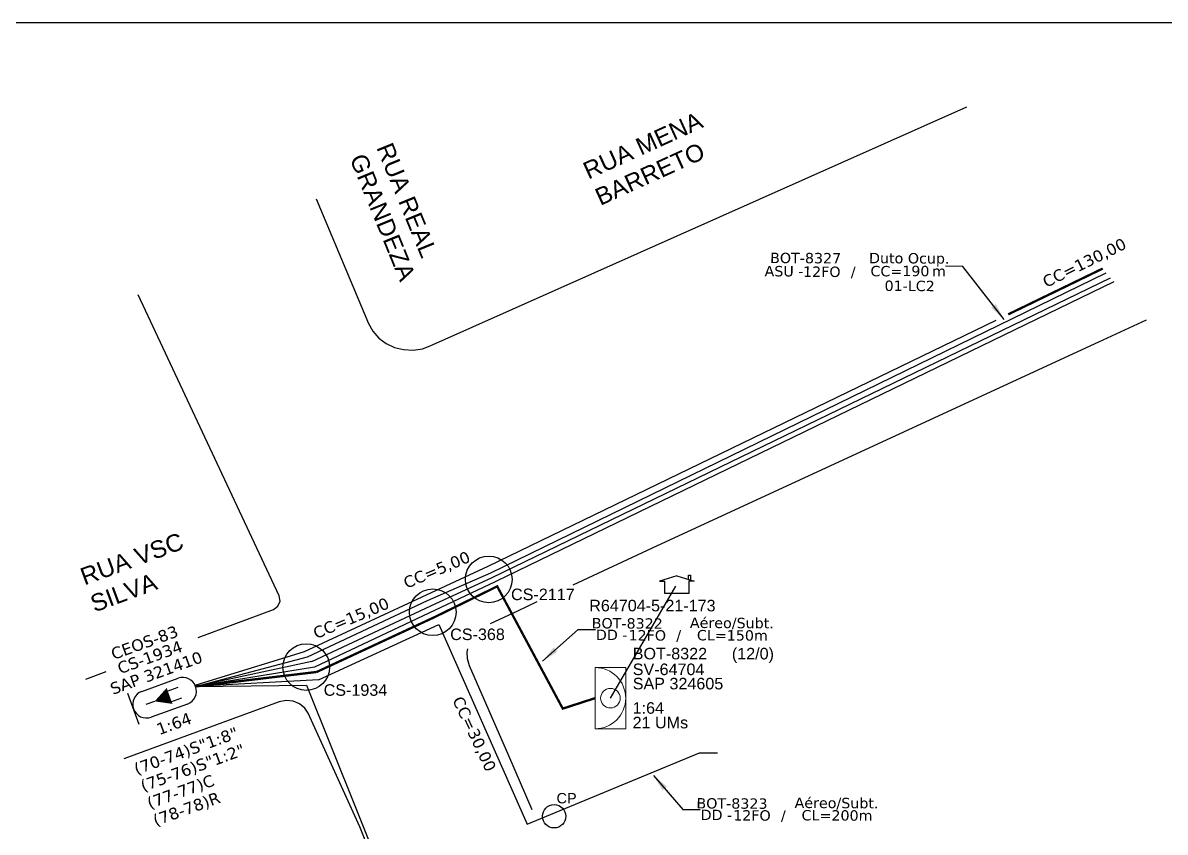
# Model space of a CAD drawing. Extents: x -89 to 749, y 705 to 1299.
# Drawn here: x 417.9 to 615.9, y 1158.7 to 1299 of the extents above; entities that cross this region are included whole.
import ezdxf
from ezdxf.enums import TextEntityAlignment as Align

# ---------------------------------------------------------------- set-up
doc = ezdxf.new("R2010")
doc.units = 0
for name, color, linetype, lineweight in [("20.0-LEGENDA DOS CDO'S", 1, 'Continuous', 0), ('20.1-CDO_INTERIOR', 1, 'Continuous', 0), ('Segmento Logradouro Texto', 7, 'Continuous', 0)]:
    doc.layers.add(name, color=color, linetype=linetype, lineweight=lineweight)
for name, color, linetype in [('20.4-CEOS', 1, 'Continuous'), ('CAP a instalar', 1, 'Continuous'), ('celulas gpon', 7, 'Continuous'), ('label_cabos', 7, 'Continuous'), ('Legenda', 1, 'Continuous'), ('locais', 7, 'Continuous'), ('locais legendas', 7, 'Continuous'), ('QUADRA', 7, 'Continuous'), ('surveys', 7, 'Continuous'), ('surveys legendas', 7, 'Continuous')]:
    doc.layers.add(name, color=color, linetype=linetype)
doc.layers.add('DROP DE CLIENTE', color=140, linetype='Continuous', plot=False)
doc.layers.add('EXTRA', color=50, linetype='Continuous', plot=False)
doc.styles.add('ARIAL', font='arial.ttf')
doc.styles.add('DIGICADE', font='arial.ttf')
doc.styles.add('siredit', font='verdana.ttf')
doc.styles.get("Standard").update_dxf_attribs({"font": 'arial.ttf'})
doc.linetypes.add('FENCELINE1', pattern='A,0.25,-0.1,[133,ltypeshp.shx,S=0.1,R=0,X=-0.1,Y=0],-0.1,1', length=1.45)
doc.dimstyles.new('CC', dxfattribs={"dimtxt": 1, "dimasz": 2, "dimexe": 0.18, "dimexo": 0.0625, "dimgap": 0.09, "dimtad": 0, "dimdec": 0, "dimrnd": 1, "dimzin": 0, "dimdsep": 46, "dimtxsty": 'siredit', "dimblk": 'NONE', "dimcen": 0, "dimse1": 1, "dimse2": 1, "dimsd1": 1, "dimsd2": 1, "dimclrt": 7, "dimadec": 0, "dimazin": 0, "dimtfac": 1, "dimtdec": 0, "dimtofl": 0, "dimtmove": 0, "dimatfit": 3, "dimfxl": 0, "dimtolj": 1, "dimtzin": 0, "dimarcsym": 0})

# ---------------------------------------------------------------- blocks, each defined once
blk = doc.blocks.new('SURVEY_SURVEY')
for p, q in [((0, 0.00001521), (-0.00001508, 0.0000108)), ((-0.00001508, 0.0000108), (-0.00001035, 0.0000108)), ((-0.00001034, 0), (-0.00001034, 0.00001077)), ((0, 0.00001521), (0.00001508, 0.0000108)), ((0.00001012, 0.00001587), (0.00001171, 0.00001587)), ((0.00001012, 0.00001232), (0.00001012, 0.00001587)), ((0.00001034, 0.00001081), (0.00001034, 0)), ((0.00001508, 0.0000108), (0.00001034, 0.0000108)), ((0.00001171, 0.00001587), (0.0000117, 0.00001187)), ((0.00001034, 0), (-0.00001034, 0))]:
    blk.add_line(p, q)
blk = doc.blocks.new('MANHOLE_MS')
at = {"linetype": 'Continuous'}
blk.add_circle((-0.00000001, 0), 0.00001012, dxfattribs=at)
blk = doc.blocks.new('*U98')
at = {"layer": '20.4-CEOS', "color": 7, "style": 'siredit'}
for tag, p in [('FIBRAS_SPLITTER', (0, 0)), ('FIBRAS_TOP_C', (0, -4.128)), ('RESERVA_FINAIS', (0, -5.461))]:
    blk.add_attdef(tag, p, '', height=1.01, dxfattribs=at)
for tag, p, flags in [('ID_ATIVIDADE', (0, -6.773), 3), ('FATOR', (0, -8.085), 1), ('QTDE', (0, -9.397), 1), ('FID', (0, -10.709), 1)]:
    blk.add_attdef(tag, p, '', height=1.01, dxfattribs=dict(at, flags=flags))
blk = doc.blocks.new('*U100')
at = {"layer": '20.4-CEOS', "color": 7, "style": 'siredit'}
blk.add_attdef('FIBRAS_SPLITTER', (0, 0), '', height=1.01, dxfattribs=at)
for tag, p, flags in [('ID_ATIVIDADE', (0, -1.483), 3), ('FATOR', (0, -2.795), 1), ('QTDE', (0, -4.107), 1), ('FID', (0, -5.419), 1)]:
    blk.add_attdef(tag, p, '', height=1.01, dxfattribs=dict(at, flags=flags))
blk = doc.blocks.new('LEGENDA DOS CABOS')
at = {"layer": 'EXTRA', "color": 0, "style": 'siredit'}
for tag, p in [('ID', (4.6, 0.97)), ('XX', (9.03, 0.97))]:
    blk.add_attdef(tag, text='', height=0.48, rotation=359.69, dxfattribs=at).set_placement(p, align=Align.MIDDLE_CENTER)
at = {"layer": 'Legenda', "color": 0, "style": 'siredit'}
for tag, p in [('TIPO_CABO', (1.31, 0)), ('CABO', (4.69, -0.05)), ('/', (6.81, -0.05)), ('METROS', (10.03, -0.05))]:
    blk.add_attdef(tag, text='', height=0.8, rotation=359.69, dxfattribs=at).set_placement(p, align=Align.MIDDLE_CENTER)
blk = doc.blocks.new('_None')
blk = doc.blocks.new('Inst CB DT OCUP CFOA-SM-ASU-120-S-12')
at = {"layer": 'label_cabos', "color": 0, "style": 'siredit'}
for tag, flags, p in [('ID_ATIVIDADE', 3, (1.31, 2.67)), ('FATOR', 1, (11.56, 2.55))]:
    blk.add_attdef(tag, text='', height=1, rotation=359.69, dxfattribs=dict(at, flags=flags)).set_placement(p, align=Align.MIDDLE_CENTER)
for tag, p in [('DESTINO_CABO', (3.13, 1.26)), ('TIPO_CABO', (13.11, 1.24)), ('TIPO_CABO', (1.26, 0)), ('CABO', (4.69, -0.05)), ('/', (7.71, -0.05)), ('LANCE', (10.91, 0)), ('UND', (15.96, 0)), ('FID', (13.15, -1.41))]:
    blk.add_attdef(tag, text='', height=1, rotation=359.69, dxfattribs=at).set_placement(p, align=Align.MIDDLE_CENTER)
blk.add_attdef('QTDE', (12.43, -0.47), '', height=1, rotation=359.69, dxfattribs=at)

msp = doc.modelspace()

# ---------------------------------------------------------------- linework, layer by layer
msp.add_lwpolyline([(-89.32, 705.02), (749.25, 705.02), (749.25, 1299.02), (-89.32, 1299.02), (-89.32, 705.02)])
at = {"layer": '20.1-CDO_INTERIOR', "color": 1, "lineweight": 18}
msp.add_lwpolyline([(522.37, 1176.64), (522.38, 1187.27), (517.07, 1187.27), (517.06, 1176.65)], close=True, dxfattribs=at)
msp.add_circle((519.72, 1181.96), 1.7, dxfattribs=at)
msp.add_arc((517.06, 1181.96), 5.31, 269.9724, 89.9724, dxfattribs=at)
at = {"layer": '20.4-CEOS', "color": 5}
for p, q in [((438.5, 1183.14), (444.78, 1185.42)), ((446.41, 1180.94), (440.12, 1178.66))]:
    msp.add_line(p, q, dxfattribs=at)
for points in [[(438.05, 1177.38), (436.09, 1182.78)], [(442.87, 1183.2), (444.78, 1183.89)], [(443.55, 1181.33), (445.46, 1182.03)], [(440.72, 1181.41), (439.21, 1180.86)]]:
    msp.add_lwpolyline(points, dxfattribs=at)
msp.add_lwpolyline([(440.72, 1181.41, 0, 2.94, 0), (443.31, 1182.35, 2.94, 2.94, 0)], format="xyseb", dxfattribs=at)
for centre, start, end in [((445.59, 1183.18), 289.9754, 109.9754), ((439.31, 1180.9), 109.9754, 289.9754)]:
    msp.add_arc(centre, 2.38, start, end, dxfattribs=at)
at = {"layer": 'CAP a instalar', "color": 7, "linetype": 'FENCELINE1', "ltscale": 5}
msp.add_lwpolyline([(447.8, 1183.99), (467.23, 1189.12), (488.01, 1198.88), (498.97, 1203.71), (605.67, 1255.68)], dxfattribs=at)
at = {"layer": 'CAP a instalar', "color": 252, "ltscale": 50, "const_width": 0.4}
msp.add_lwpolyline([(588.67, 1248.49), (605.05, 1256.43)], dxfattribs=at)
at = {"layer": 'CAP a instalar', "color": 252, "ltscale": 50}
for points in [[(606.99, 1254.11), (499.75, 1202.14), (468.43, 1187.32), (447.8, 1183.99)], [(467.97, 1188.34), (488.58, 1197.94), (499.2, 1202.85), (606.39, 1254.83)], [(447.75, 1184.21), (466.72, 1190.06), (498.56, 1204.82), (586.59, 1247.48)], [(469.1, 1185.13), (469.1, 1185.13), (489.98, 1194.74), (505.29, 1160.12), (505.29, 1160.12)], [(467.97, 1188.34), (447.8, 1183.99)], [(469.1, 1185.13), (447.8, 1183.99)], [(505.29, 1160.12), (535.14, 1172.51), (538.3, 1172.51)]]:
    msp.add_lwpolyline(points, dxfattribs=at)
at = {"layer": 'CAP a instalar', "color": 1, "ltscale": 50, "const_width": 0.4}
for points in [[(468.81, 1186.5), (489.31, 1196.04), (500.1, 1201.34), (511.46, 1180.15), (517.06, 1181.96)], [(468.81, 1186.5), (447.8, 1183.99)]]:
    msp.add_lwpolyline(points, dxfattribs=at)
at = {"layer": 'CAP a instalar', "color": 7, "ltscale": 50}
msp.add_lwpolyline([(447.8, 1183.99), (467.06, 1184.23), (506.15, 1086.69)], dxfattribs=at)
at = {"layer": 'DROP DE CLIENTE'}
msp.add_lwpolyline([(519.72, 1181.96), (531.06, 1201.35)], dxfattribs=at)
at = {"layer": 'QUADRA'}
for points in [[(468.7, 1268.52), (477.79, 1246.9), (478.55, 1245.55), (479.58, 1244.37), (480.86, 1243.43), (482.31, 1242.76), (483.88, 1242.38), (485.52, 1242.31), (487.13, 1242.54), (488.49, 1243.01), (581.51, 1284.47)], [(468.7, 1268.52), (477.79, 1246.9), (478.55, 1245.55), (479.58, 1244.37), (480.86, 1243.43), (482.31, 1242.76), (483.88, 1242.38), (485.52, 1242.31), (487.13, 1242.54), (488.49, 1243.01), (581.51, 1284.47)], [(448.28, 1192.49), (461.31, 1197.33), (462.1, 1197.92), (462.46, 1198.79), (462.31, 1199.71), (437.87, 1251.89)], [(612.56, 1247.48), (604.33, 1243.69)], [(604.33, 1243.69), (527.8, 1208.38), (513.23, 1201.57)], [(506.98, 1198.64), (503.61, 1197.06)], [(503.61, 1197.06), (498.86, 1194.84)], [(494.93, 1190.5), (494.83, 1189.93), (494.91, 1188.81), (495.25, 1187.6), (502.05, 1172.02), (506.13, 1162.64)], [(428.81, 1185.27), (432.31, 1186.57)], [(476.87, 1132.19), (478.8, 1148.68), (478.7, 1150.68), (478.23, 1153.74), (477.43, 1156.77), (476.28, 1159.68), (467.34, 1179.34), (466.74, 1180.24), (465.83, 1180.98), (464.72, 1181.44), (463.51, 1181.53), (462.3, 1181.3), (435.39, 1171.47)]]:
    msp.add_lwpolyline(points, dxfattribs=at)

# ---------------------------------------------------------------- block references
at = {"layer": '20.4-CEOS', "color": 0, "lineweight": 0}
ref = msp.add_blockref('*U98', (437.6, 1168.65), dxfattribs=dict(at, xscale=1.999999999995022, yscale=1.999999999942724, zscale=2, rotation=19.97537818991623))
ref.add_attrib('FIBRAS_SPLITTER', '(70-74)S"1:8"', (437.6, 1168.65), dxfattribs={"color": 7, "height": 2.0194, "rotation": 19.9754, "style": 'siredit'})
ref.add_attrib('FIBRAS_TOP_C', '(77-77)C', (439.87, 1162.74), dxfattribs={"color": 7, "height": 2.019, "rotation": 19.9754, "style": 'siredit'})
ref.add_attrib('RESERVA_FINAIS', '(78-78)R', (440.89, 1159.75), dxfattribs={"color": 7, "height": 2.019, "rotation": 19.9754, "style": 'siredit'})
at = {"layer": '20.4-CEOS', "color": 0, "lineweight": 0, "xscale": 1.999999999995022, "yscale": 1.999999999942724, "zscale": 2, "rotation": 19.97537818991623}
msp.add_blockref('*U100', (438.74, 1165.72), dxfattribs=at).add_auto_attribs({'FIBRAS_SPLITTER': '(75-76)S"1:2"'})
at = {"layer": 'label_cabos', "color": 0, "lineweight": 0}
ref = msp.add_blockref('Inst CB DT OCUP CFOA-SM-ASU-120-S-12', (547.93, 1255.98), dxfattribs=dict(at, xscale=1.799999999999997, yscale=1.799999999999997, zscale=1.799999999999997))
ref.add_attrib('DESTINO_CABO', 'BOT-8327', dxfattribs={"color": 0, "height": 1.8, "rotation": 359.69, "style": 'siredit'}).set_placement((553.56, 1258.25), align=Align.MIDDLE_CENTER)
ref.add_attrib('CABO', '12FO', dxfattribs={"color": 0, "height": 1.8, "rotation": 359.69, "style": 'siredit'}).set_placement((556.36, 1255.88), align=Align.MIDDLE_CENTER)
ref.add_attrib('TIPO_CABO', 'Duto Ocup.', dxfattribs={"color": 0, "height": 1.8, "rotation": 359.69, "style": 'siredit'}).set_placement((571.52, 1258.22), align=Align.MIDDLE_CENTER)
ref.add_attrib('/', '/', dxfattribs={"color": 0, "height": 1.8, "rotation": 359.69, "style": 'siredit'}).set_placement((561.81, 1255.88), align=Align.MIDDLE_CENTER)
ref.add_attrib('TIPO_CABO', 'ASU - ', dxfattribs={"color": 0, "height": 1.8, "rotation": 359.69, "style": 'siredit'}).set_placement((550.2, 1255.97), align=Align.MIDDLE_CENTER)
ref.add_attrib('FID', '01-LC2', dxfattribs={"color": 0, "height": 1.8, "rotation": 359.69, "style": 'siredit'}).set_placement((571.59, 1253.43), align=Align.MIDDLE_CENTER)
ref.add_attrib('LANCE', 'CC=', dxfattribs={"color": 0, "height": 1.8, "rotation": 359.69, "style": 'siredit'}).set_placement((567.56, 1255.98), align=Align.MIDDLE_CENTER)
ref.add_attrib('QTDE', '190', (570.3, 1255.12), dxfattribs={"color": 0, "height": 1.8, "rotation": 359.69, "style": 'siredit'})
ref.add_attrib('UND', 'm', dxfattribs={"color": 0, "height": 1.8, "rotation": 359.69, "style": 'siredit'}).set_placement((576.66, 1255.98), align=Align.MIDDLE_CENTER)
ref = msp.add_blockref('LEGENDA DOS CABOS', (515.01, 1191.99), dxfattribs=dict(at, xscale=1.800000000000011, yscale=1.800000000000011, zscale=1.800000000000011))
ref.add_attrib('ID', 'BOT-8322', dxfattribs={"color": 0, "height": 1.8, "rotation": 359.69, "style": 'siredit'}).set_placement((522.64, 1194.93), align=Align.MIDDLE_CENTER)
ref.add_attrib('CABO', '12FO', dxfattribs={"color": 0, "height": 1.8, "rotation": 359.69, "style": 'siredit'}).set_placement((526.11, 1192.85), align=Align.MIDDLE_CENTER)
ref.add_attrib('METROS', 'CL=150m', dxfattribs={"color": 0, "height": 1.8, "rotation": 359.69, "style": 'siredit'}).set_placement((540.86, 1192.85), align=Align.MIDDLE_CENTER)
ref.add_attrib('XX', 'Aéreo/Subt.', dxfattribs={"color": 0, "height": 1.8, "rotation": 359.69, "style": 'siredit'}).set_placement((540.77, 1195), align=Align.MIDDLE_CENTER)
ref.add_attrib('/', '/', dxfattribs={"color": 0, "height": 1.8, "rotation": 359.69, "style": 'siredit'}).set_placement((531.56, 1192.85), align=Align.MIDDLE_CENTER)
ref.add_attrib('TIPO_CABO', 'DD -', dxfattribs={"color": 0, "height": 1.8, "rotation": 359.69, "style": 'siredit'}).set_placement((519.94, 1192.93), align=Align.MIDDLE_CENTER)
ref = msp.add_blockref('LEGENDA DOS CABOS', (533.15, 1160.78), dxfattribs=dict(at, xscale=1.800000000000011, yscale=1.800000000000011, zscale=1.800000000000011))
ref.add_attrib('ID', 'BOT-8323', dxfattribs={"color": 0, "height": 1.8, "rotation": 359.69, "style": 'siredit'}).set_placement((540.79, 1163.71), align=Align.MIDDLE_CENTER)
ref.add_attrib('CABO', '12FO', dxfattribs={"color": 0, "height": 1.8, "rotation": 359.69, "style": 'siredit'}).set_placement((544.25, 1161.64), align=Align.MIDDLE_CENTER)
ref.add_attrib('METROS', 'CL=200m', dxfattribs={"color": 0, "height": 1.8, "rotation": 359.69, "style": 'siredit'}).set_placement((559, 1161.64), align=Align.MIDDLE_CENTER)
ref.add_attrib('XX', 'Aéreo/Subt.', dxfattribs={"color": 0, "height": 1.8, "rotation": 359.69, "style": 'siredit'}).set_placement((558.91, 1163.79), align=Align.MIDDLE_CENTER)
ref.add_attrib('/', '/', dxfattribs={"color": 0, "height": 1.8, "rotation": 359.69, "style": 'siredit'}).set_placement((549.7, 1161.64), align=Align.MIDDLE_CENTER)
ref.add_attrib('TIPO_CABO', 'DD -', dxfattribs={"color": 0, "height": 1.8, "rotation": 359.69, "style": 'siredit'}).set_placement((538.09, 1161.72), align=Align.MIDDLE_CENTER)
at = {"layer": 'locais', "color": 30}
for p, xscale, yscale, zscale in [((498.64, 1202.55), 400000, 400000, 400000), ((488.93, 1196.86), 400000, 400000, 400000), ((467.01, 1187.35), 400000, 400000, 400000), ((509.97, 1161.48), 200000, 200000, 200000)]:
    msp.add_blockref('MANHOLE_MS', p, dxfattribs=dict(at, xscale=xscale, yscale=yscale, zscale=zscale))
at = {"layer": 'surveys', "color": 255, "xscale": 200000, "yscale": 200000, "zscale": 200000}
msp.add_blockref('SURVEY_SURVEY', (531.25, 1200.11), dxfattribs=at)

# ---------------------------------------------------------------- texts
at = {"layer": "20.0-LEGENDA DOS CDO'S", "color": 1, "style": 'ARIAL'}
for s, p in [('BOT-8322', (523.59, 1188.69)), ('SV-64704', (523.59, 1185.96)), ('SAP 324605', (523.59, 1183.49)), ('1:64', (523.57, 1179.26)), ('21 UMs', (523.57, 1176.73))]:
    msp.add_text(s, height=2, rotation=359.9724, dxfattribs=at).set_placement(p)
msp.add_text('    (12/0)', height=2, rotation=359.9724, dxfattribs=at).set_placement((542.87, 1188.68), align=Align.CENTER)
at = {"layer": '20.4-CEOS', "color": 7, "style": 'siredit'}
for s, p in [('CEOS-83', (438.63, 1192.55)), ('SAP 321410', (440.66, 1187.29)), ('CS-1934', (439.56, 1190.01)), ('1:64', (443.74, 1178.49))]:
    msp.add_text(s, height=2.019, rotation=19.9754, dxfattribs=at).set_placement(p, align=Align.TOP_CENTER)
at = {"layer": 'celulas gpon', "style": 'siredit'}
for s, rotation, p in [('CC=130,00', 26.2918, (595.26, 1253.07)), ('CC=5,00', 23.0081, (484.38, 1200.91)), ('CC=15,00', 23.0081, (468.73, 1192.19)), ('CC=30,00', 295.1118, (492.28, 1181.67))]:
    msp.add_text(s, height=2, rotation=rotation, dxfattribs=at).set_placement(p)
at = {"layer": 'locais legendas', "color": 170}
for s, height, p in [('CS-2117', 2, (502.5, 1198.95)), ('CS-368', 2, (491.95, 1192.03)), ('CS-1934', 2, (470.02, 1182.37)), ('CP', 1.8, (510.38, 1163.72))]:
    msp.add_text(s, height=height, dxfattribs=at).set_placement(p)
at = {"layer": 'Segmento Logradouro Texto', "linetype": 'Continuous', "char_height": 3, "attachment_point": 1, "style": 'DIGICADE'}
for s, insert, width, rotation in [('\\fArial|b0|i0|c0|p34;\\W1.0000000000;\\T1.0000000000;\\o\\lRUA MENA BARRETO', (514.65, 1274.56), 29.5866, 24.4738), ('\\fArial|b0|i0|c0|p34;\\W1.0000000000;\\T1.0000000000;\\o\\lRUA MENA BARRETO', (514.65, 1274.56), 29.5866, 24.4738), ('\\fArial|b0|i0|c0|p34;\\W1.0000000000;\\T1.0000000000;\\o\\lRUA REAL GRANDEZA', (481.89, 1278.55), 30.839, 292.2178), ('\\fArial|b0|i0|c0|p34;\\W1.0000000000;\\T1.0000000000;\\o\\lRUA REAL GRANDEZA', (481.89, 1278.55), 30.839, 292.2178), ('\\fArial|b0|i0|c0|p34;\\W1.0000000000;\\T1.0000000000;\\o\\lRUA VSC SILVA', (427.52, 1204.3), 21.6821, 20.2789)]:
    msp.add_mtext(s, dxfattribs=dict(at, insert=insert, width=width, rotation=rotation))
at = {"layer": 'surveys legendas', "color": 0}
msp.add_text('R64704-5-21-173', height=2, dxfattribs=at).set_placement((516.05, 1197.01))

# ---------------------------------------------------------------- leaders
at = {"layer": 'label_cabos'}
for points in [[(587.97, 1247.58), (580.81, 1256.81), (577.81, 1256.82)], [(507.97, 1188.4), (514.12, 1193.88), (517.12, 1193.89)], [(527.19, 1168.58), (532.26, 1162.66), (535.26, 1162.68)]]:
    msp.add_leader(points, dimstyle='CC', override={"dimasz": 3, "dimgap": 0.09, "dimtad": 0}, dxfattribs=at)

doc.saveas('drawing.dxf')
